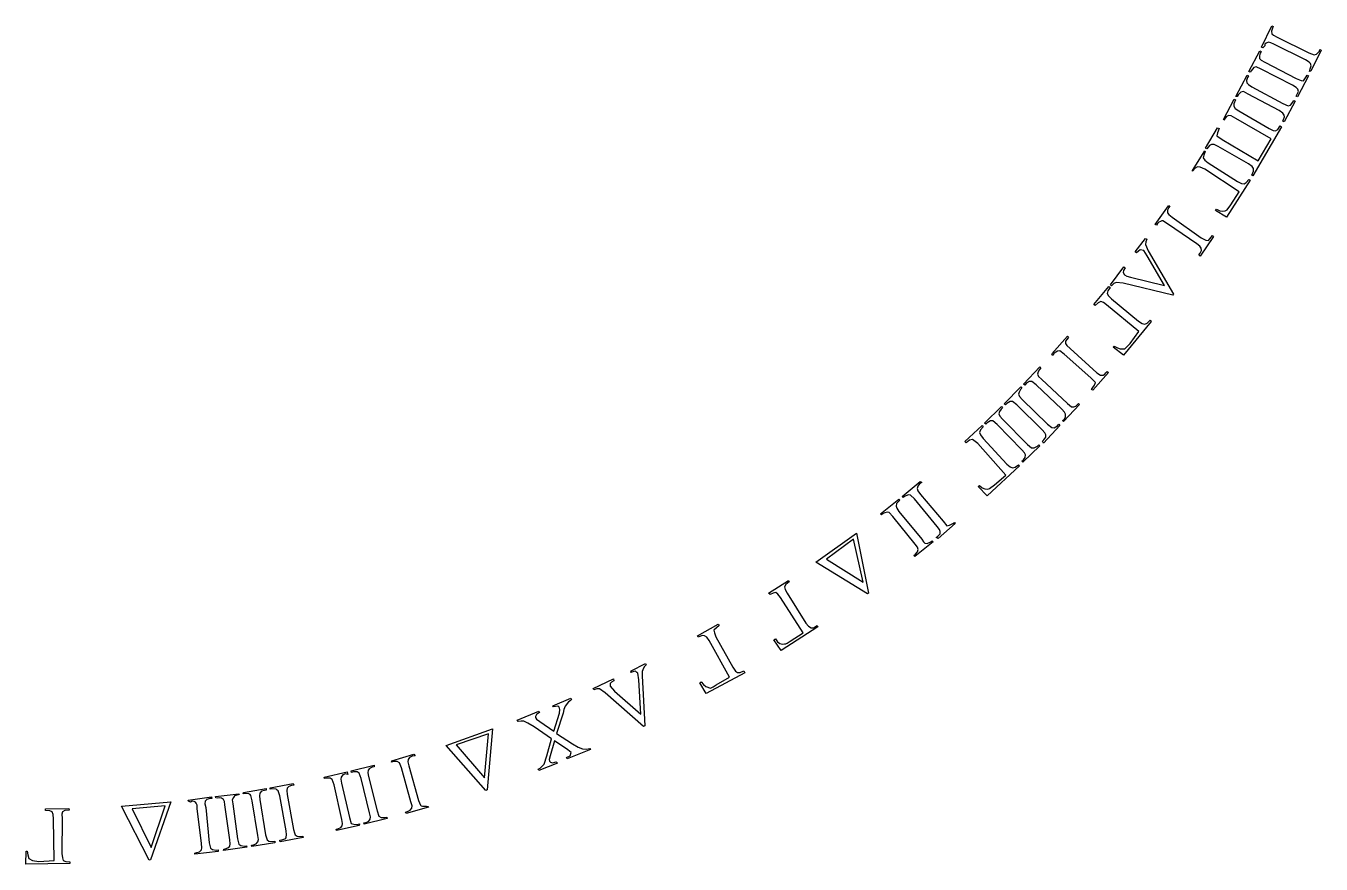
# Model space of a CAD drawing. Extents: x 0 to 660, y 0 to 661.
# Drawn here: x 329.8 to 627.8, y 0 to 192.8 of the extents above; entities that cross this region are included whole.
import ezdxf

# ---------------------------------------------------------------- set-up
doc = ezdxf.new("R2010")
doc.units = 0

msp = doc.modelspace()

# ---------------------------------------------------------------- linework, layer by layer
at = {"layer": 'Layer 1'}
for p, q in [((614.14, 187.951), (616.523, 192.802)), ((616.635, 192.249), (616.44025, 191.5905)), ((616.44025, 191.5905), (616.544, 191.004)), ((616.523, 192.802), (616.832, 192.65)), ((616.544, 191.004), (616.924875, 190.653125)), ((616.832, 192.65), (616.635, 192.249)), ((614.449, 187.8), (614.14, 187.951)), ((614.864, 188.209), (614.449, 187.8)), ((614.91875, 188.574375), (614.864, 188.209)), ((615.224, 188.87), (614.91875, 188.574375)), ((615.755, 189.044), (615.224, 188.87)), ((616.3015, 188.9185), (615.755, 189.044)), ((616.944, 188.595), (616.3015, 188.9185)), ((616.924875, 190.653125), (617.731, 190.198)), ((624.257, 185.002), (616.944, 188.595)), ((617.731, 190.198), (625.045, 186.605)), ((611.235, 182.305), (613.715, 187.107)), ((613.816, 186.553), (613.636875, 185.90125)), ((613.636875, 185.90125), (613.7, 185.335)), ((613.7, 185.335), (614.0735, 184.9535)), ((613.715, 187.107), (614.021, 186.949)), ((614.021, 186.949), (613.816, 186.553)), ((614.0735, 184.9535), (614.87, 184.479)), ((625.06225, 184.501375), (624.257, 185.002)), ((625.045, 186.605), (626.233, 186.155)), ((627.844, 187.24), (625.461, 182.39)), ((626.233, 186.155), (626.761, 186.322)), ((626.761, 186.322), (627.445, 186.991)), ((627.445, 186.991), (627.535, 187.392)), ((627.535, 187.392), (627.844, 187.24)), ((611.541, 182.148), (611.235, 182.305)), ((611.75, 182.452), (611.541, 182.148)), ((612.337, 183.202), (611.75, 182.452)), ((612.871, 183.366), (612.337, 183.202)), ((614.051, 182.893), (612.871, 183.366)), ((621.291, 179.154), (614.051, 182.893)), ((614.87, 184.479), (622.11, 180.74)), ((625.44, 184.162), (625.06225, 184.501375)), ((625.152, 182.341), (625.353, 182.95)), ((625.461, 182.39), (625.152, 182.341)), ((625.353, 182.95), (625.545, 183.599875)), ((625.545, 183.599875), (625.44, 184.162)), ((625.44, 184.162), (625.44, 184.162)), ((608.221, 176.576), (610.796, 181.477)), ((610.886, 180.921), (610.664875, 180.27375)), ((610.664875, 180.27375), (610.746, 179.706)), ((610.746, 179.706), (611.112125, 179.31675)), ((610.796, 181.477), (611.099, 181.313)), ((611.099, 181.313), (610.886, 180.921)), ((611.112125, 179.31675), (611.899, 178.827)), ((622.08625, 178.677375), (621.291, 179.154)), ((622.11, 180.74), (623.29, 180.267)), ((624.922, 181.319), (622.442, 176.518)), ((623.29, 180.267), (623.82, 180.203)), ((623.82, 180.203), (624.411, 181.081)), ((624.411, 181.081), (624.616, 181.477)), ((624.616, 181.477), (624.922, 181.319)), ((605.361, 171.282), (607.866, 175.973)), ((607.866, 175.973), (608.164, 175.799)), ((608.523, 176.562), (608.221, 176.576)), ((608.741, 176.963), (608.523, 176.562)), ((609.393, 177.6), (608.741, 176.963)), ((610.007, 177.753), (609.393, 177.6)), ((611.048, 177.121), (610.007, 177.753)), ((618.211, 173.373), (611.048, 177.121)), ((611.899, 178.827), (619.063, 174.944)), ((622.457, 178.29), (622.08625, 178.677375)), ((622.136, 176.675), (622.345, 177.081)), ((622.442, 176.518), (622.136, 176.675)), ((622.345, 177.081), (622.60875, 177.726)), ((622.60875, 177.726), (622.457, 178.29)), ((622.457, 178.29), (622.457, 178.29)), ((607.776, 174.8875), (607.73, 174.318)), ((607.73, 174.318), (608.09275, 173.823625)), ((608.164, 175.799), (607.776, 174.8875)), ((608.09275, 173.823625), (608.931, 173.24)), ((608.931, 173.24), (615.855, 169.197)), ((619.05325, 172.768625), (618.211, 173.373)), ((619.063, 174.944), (620.232, 174.447)), ((621.885, 175.466), (619.309, 170.715)), ((620.232, 174.447), (620.766, 174.592)), ((620.766, 174.592), (621.37, 175.237)), ((621.37, 175.237), (621.582, 175.63)), ((621.582, 175.63), (621.885, 175.466)), ((605.425, 171.108), (605.361, 171.282)), ((606.00825, 171.8865), (605.425, 171.108)), ((606.503, 172.218), (606.00825, 171.8865)), ((607.132, 172.121125), (606.503, 172.218)), ((608.202, 171.533), (607.132, 172.121125)), ((616.345, 166.843), (608.202, 171.533)), ((619.007, 170.879), (619.224, 171.28)), ((619.309, 170.715), (619.007, 170.879)), ((619.36, 172.279), (619.05325, 172.768625)), ((619.224, 171.28), (619.442375, 171.894625)), ((619.442375, 171.894625), (619.36, 172.279)), ((619.36, 172.279), (619.36, 172.279)), ((601.277, 164.687), (604.011, 169.37)), ((603.982875, 168.206125), (603.875, 167.538)), ((603.875, 167.538), (605.08, 166.645)), ((604.36, 169.196), (603.982875, 168.206125)), ((604.011, 169.37), (604.36, 169.196)), ((618.759, 169.612), (612.169, 158.327)), ((615.855, 169.197), (616.776, 168.752875)), ((616.776, 168.752875), (617.385, 168.68)), ((617.385, 168.68), (617.880625, 169.012875)), ((617.880625, 169.012875), (618.461, 169.786)), ((618.461, 169.786), (618.759, 169.612)), ((598.217, 159.546), (601.125, 164.111)), ((601.125, 164.111), (601.184, 163.926)), ((601.574, 164.513), (601.277, 164.687)), ((602.154375, 165.274), (601.574, 164.513)), ((602.65, 165.519), (602.154375, 165.274)), ((603.259, 165.53375), (602.65, 165.519)), ((604.18, 165.103), (603.259, 165.53375)), ((611.104, 161.06), (604.18, 165.103)), ((605.08, 166.645), (613.394, 161.79)), ((613.394, 161.79), (616.345, 166.843)), ((600.82075, 163.0565), (600.693, 162.463)), ((600.693, 162.463), (601.094625, 161.955)), ((601.184, 163.926), (600.82075, 163.0565)), ((601.094625, 161.955), (601.851, 161.339)), ((601.851, 161.339), (608.612, 157.029)), ((611.94225, 160.4755), (611.104, 161.06)), ((598.274, 159.361), (598.217, 159.546)), ((598.87975, 160.104375), (598.274, 159.361)), ((599.385, 160.412), (598.87975, 160.104375)), ((600.014375, 160.313), (599.385, 160.412)), ((601.096, 159.833), (600.014375, 160.313)), ((609.009, 154.658), (601.096, 159.833)), ((611.871, 158.5), (612.259, 159.385625)), ((612.169, 158.327), (611.871, 158.5)), ((612.305, 159.981), (611.94225, 160.4755)), ((612.259, 159.385625), (612.305, 159.981)), ((612.305, 159.981), (612.305, 159.981)), ((611.529, 157.331), (606.089, 148.797)), ((608.612, 157.029), (609.5145, 156.54975)), ((609.5145, 156.54975), (610.12, 156.453)), ((610.12, 156.453), (610.6285, 156.76625)), ((610.6285, 156.76625), (611.239, 157.516)), ((611.239, 157.516), (611.529, 157.331)), ((607.109, 151.677), (609.009, 154.658)), ((589.663, 147.147), (592.745, 151.404)), ((592.773, 151.024), (592.482, 150.405125)), ((592.482, 150.405125), (592.5, 149.832)), ((592.5, 149.832), (592.821, 149.405125)), ((592.745, 151.404), (593.027, 151.391)), ((593.027, 151.391), (592.773, 151.024)), ((592.821, 149.405125), (593.55, 148.832)), ((603.578, 150.343), (603.773, 150.649)), ((606.089, 148.797), (603.578, 150.343)), ((603.773, 150.649), (604.5125, 150.312875)), ((604.5125, 150.312875), (605.186, 150.201)), ((605.186, 150.201), (605.76275, 150.279625)), ((605.186, 150.201), (605.186, 150.201)), ((605.76275, 150.279625), (606.215, 150.488)), ((606.215, 150.488), (607.109, 151.677)), ((589.946, 146.951), (589.663, 147.147)), ((590.206, 147.326), (589.946, 146.951)), ((590.49925, 147.640125), (590.206, 147.326)), ((590.872, 147.808), (590.49925, 147.640125)), ((591.16325, 147.980625), (590.872, 147.808)), ((591.423, 147.986), (591.16325, 147.980625)), ((592.531, 147.279), (591.423, 147.986)), ((599.225, 142.718), (592.531, 147.279)), ((593.55, 148.832), (600.243, 144.061)), ((585.083, 140.832), (587.431, 143.905)), ((587.476625, 143.115625), (587.413, 142.568)), ((587.431, 143.905), (587.706, 143.724)), ((587.706, 143.724), (587.476625, 143.115625)), ((603.106, 144.395), (600.025, 139.86)), ((600.243, 144.061), (601.351, 143.563)), ((601.351, 143.563), (601.897, 143.458)), ((601.897, 143.458), (602.569, 144.224)), ((602.569, 144.224), (602.824, 144.591)), ((602.824, 144.591), (603.106, 144.395)), ((585.357, 140.624), (585.083, 140.832)), ((585.83325, 141.0205), (585.357, 140.624)), ((586.218, 141.291), (585.83325, 141.0205)), ((587.081, 141.125), (586.218, 141.291)), ((587.802, 139.893), (587.081, 141.125)), ((587.413, 142.568), (588.013, 141.11)), ((588.013, 141.11), (593.911, 131.121)), ((599.95175, 142.14275), (599.225, 142.718)), ((599.225, 142.718), (599.225, 142.718)), ((599.742, 140.151), (600.002, 140.526)), ((600.025, 139.86), (599.742, 140.151)), ((600.269, 141.71), (599.95175, 142.14275)), ((600.002, 140.526), (600.2885, 141.139375)), ((600.2885, 141.139375), (600.269, 141.71)), ((579.364, 133.285), (582.471, 137.385)), ((582.745, 137.177), (582.395375, 136.530625)), ((582.471, 137.385), (582.745, 137.177)), ((591.824, 133.11), (587.802, 139.893)), ((582.395375, 136.530625), (582.294, 136.089)), ((582.294, 136.089), (582.599, 135.537)), ((582.599, 135.537), (583.121875, 135.225375)), ((583.121875, 135.225375), (583.992, 135.018)), ((583.992, 135.018), (591.824, 133.11)), ((575.573, 128.697), (579.008, 132.882)), ((578.7505, 131.85025), (578.611, 131.27)), ((578.611, 131.27), (578.90225, 130.692)), ((579.274, 132.663), (578.7505, 131.85025)), ((579.008, 132.882), (579.274, 132.663)), ((579.639, 132.994), (579.364, 133.285)), ((580.16325, 133.59175), (579.639, 132.994)), ((580.647, 133.831), (580.16325, 133.59175)), ((582.272, 133.626), (580.647, 133.831)), ((580.647, 133.831), (580.647, 133.831)), ((593.703, 130.846), (582.272, 133.626)), ((575.839, 128.479), (575.573, 128.697)), ((576.543625, 129.08775), (575.839, 128.479)), ((577.18, 129.389), (576.543625, 129.08775)), ((577.748125, 129.2185), (577.18, 129.389)), ((578.494, 128.634), (577.748125, 129.2185)), ((585.935, 122.526), (578.494, 128.634)), ((578.90225, 130.692), (579.627, 130.015)), ((579.627, 130.015), (585.824, 124.928)), ((593.911, 131.121), (593.703, 130.846)), ((588.757, 124.829), (582.336, 117.056)), ((583.895, 119.794), (585.935, 122.526)), ((585.824, 124.928), (586.663375, 124.34425)), ((586.663375, 124.34425), (587.253, 124.176)), ((587.253, 124.176), (587.7955, 124.42575)), ((587.7955, 124.42575), (588.491, 125.097)), ((588.491, 125.097), (588.757, 124.829)), ((565.868, 117.421), (569.456, 121.462)), ((569.054625, 120.301), (569.005, 119.748)), ((569.005, 119.748), (569.290125, 119.286125)), ((569.417, 120.752), (569.054625, 120.301)), ((569.290125, 119.286125), (570.068, 118.63)), ((569.714, 121.233), (569.417, 120.752)), ((569.456, 121.462), (569.714, 121.233)), ((582.669, 118.556), (583.895, 119.794)), ((566.125, 117.018), (565.868, 117.421)), ((566.428, 117.533), (566.125, 117.018)), ((567.157, 118.018), (566.428, 117.533)), ((567.715, 118.044), (567.157, 118.018)), ((568.741, 117.295), (567.715, 118.044)), ((574.834, 111.884), (568.741, 117.295)), ((570.068, 118.63), (576.222, 113.005)), ((580.027, 118.891), (580.258, 119.172)), ((582.336, 117.056), (580.027, 118.891)), ((580.258, 119.172), (580.951625, 118.7495)), ((580.951625, 118.7495), (581.607, 118.558)), ((581.607, 118.558), (582.669, 118.556)), ((581.607, 118.558), (581.607, 118.558)), ((559.373, 110.445), (563.081, 114.376)), ((563.025, 113.815), (562.69725, 113.246375)), ((563.332, 114.14), (563.025, 113.815)), ((563.081, 114.376), (563.332, 114.14)), ((578.333, 112.98), (578.63, 113.314)), ((578.63, 113.314), (578.887, 113.086)), ((559.624, 110.209), (559.373, 110.445)), ((559.936, 110.54), (559.624, 110.209)), ((560.68, 111.003), (559.936, 110.54)), ((561.238, 111.013), (560.68, 111.003)), ((562.271, 110.233), (561.238, 111.013)), ((562.69725, 113.246375), (562.578, 112.677)), ((562.578, 112.677), (562.832, 112.152125)), ((562.832, 112.152125), (563.467, 111.532)), ((563.467, 111.532), (569.51, 105.942)), ((575.91, 110.759), (574.834, 111.884)), ((574.834, 111.884), (574.834, 111.884)), ((578.887, 113.086), (575.298, 109.045)), ((575.721875, 110.189125), (575.91, 110.759)), ((576.222, 113.005), (577.046, 112.469)), ((577.046, 112.469), (577.717, 112.489)), ((577.717, 112.489), (578.0895, 112.690625)), ((578.0895, 112.690625), (578.333, 112.98)), ((554.941, 105.914), (558.725, 109.771)), ((558.347125, 108.593375), (558.189, 108.082)), ((558.189, 108.082), (558.433375, 107.607875)), ((558.659, 109.212), (558.347125, 108.593375)), ((558.433375, 107.607875), (559.055, 106.92)), ((558.971, 109.454), (558.659, 109.212)), ((558.725, 109.771), (558.971, 109.454)), ((558.971, 109.454), (558.971, 109.454)), ((568.17, 104.642), (562.271, 110.233)), ((575.041, 109.221), (575.344, 109.614)), ((575.298, 109.045), (575.041, 109.221)), ((575.344, 109.614), (575.721875, 110.189125)), ((550.414, 101.467), (554.274, 105.248)), ((554.196, 104.69), (553.794, 104.13675)), ((554.515, 105.003), (554.196, 104.69)), ((554.274, 105.248), (554.515, 105.003)), ((555.186, 105.673), (554.941, 105.914)), ((555.506, 105.998), (555.186, 105.673)), ((556.258, 106.446), (555.506, 105.998)), ((556.817, 106.445), (556.258, 106.446)), ((557.804, 105.645), (556.817, 106.445)), ((563.621, 99.9382), (557.804, 105.645)), ((559.055, 106.92), (564.871, 101.213)), ((568.8035, 103.96475), (568.17, 104.642)), ((568.17, 104.642), (568.17, 104.642)), ((572.258, 105.723), (568.55, 101.791)), ((569.51, 105.942), (570.399, 105.162)), ((570.399, 105.162), (570.951, 105.165)), ((570.951, 105.165), (571.401375, 105.354125)), ((571.401375, 105.354125), (571.701, 105.634)), ((571.701, 105.634), (572.007, 105.959)), ((572.007, 105.959), (572.258, 105.723)), ((550.654, 101.221), (550.414, 101.467)), ((550.98, 101.54), (550.654, 101.221)), ((551.741, 101.973), (550.98, 101.54)), ((552.3, 101.96), (551.741, 101.973)), ((553.271, 101.141), (552.3, 101.96)), ((553.794, 104.13675), (553.704, 103.57)), ((553.704, 103.57), (553.9395, 103.086625)), ((553.9395, 103.086625), (554.547, 102.355)), ((554.547, 102.355), (560.249, 96.5291)), ((568.299, 102.027), (568.822, 102.359)), ((568.55, 101.791), (568.299, 102.027)), ((569.053, 103.49), (568.8035, 103.96475)), ((568.822, 102.359), (569.01325, 102.922625)), ((569.01325, 102.922625), (569.053, 103.49)), ((545.868, 97.1903), (549.837, 100.871)), ((549.446625, 99.884338), (549.226, 99.3281)), ((549.226, 99.3281), (549.43, 98.7494)), ((549.43, 98.7494), (550.063, 97.9472)), ((550.1, 100.619), (549.446625, 99.884338)), ((549.837, 100.871), (550.1, 100.619)), ((550.1, 100.619), (550.1, 100.619)), ((558.973, 95.3199), (553.271, 101.141)), ((564.240625, 99.248425), (563.621, 99.9382)), ((567.728, 100.937), (563.944, 96.8704)), ((564.48, 98.7688), (564.240625, 99.248425)), ((564.478375, 98.2025), (564.48, 98.7688)), ((564.871, 101.213), (565.859, 100.413)), ((565.859, 100.413), (566.412, 100.405)), ((566.412, 100.405), (567.17, 100.86)), ((567.17, 100.86), (567.483, 101.178)), ((567.483, 101.178), (567.728, 100.937)), ((546.126, 96.9378), (545.868, 97.1903)), ((546.90225, 97.503625), (546.126, 96.9378)), ((547.629, 97.6739), (546.90225, 97.503625)), ((548.827, 96.7328), (547.629, 97.6739)), ((555.3, 89.4859), (548.827, 96.7328)), ((550.063, 97.9472), (555.515, 91.9994)), ((563.1, 96.2375), (559.239, 92.4558)), ((560.249, 96.5291), (561.22, 95.7507)), ((560.249, 96.5291), (560.249, 96.5291)), ((561.22, 95.7507), (561.773, 95.7316)), ((561.773, 95.7316), (562.54, 96.1708)), ((562.54, 96.1708), (562.859, 96.4833)), ((562.859, 96.4833), (563.1, 96.2375)), ((563.698, 97.321), (564.017, 97.6464)), ((563.944, 96.8704), (563.698, 97.321)), ((564.017, 97.6464), (564.478375, 98.2025)), ((559.578875, 94.618212), (558.973, 95.3199)), ((558.999, 92.7019), (559.324, 93.0207)), ((559.239, 92.4558), (558.999, 92.7019)), ((559.324, 93.0207), (559.721, 93.508475)), ((559.809, 94.1338), (559.578875, 94.618212)), ((559.721, 93.508475), (559.809, 94.1338)), ((558.414, 91.6237), (550.994, 84.7416)), ((552.709, 87.2705), (555.3, 89.4859)), ((555.515, 91.9994), (556.26725, 91.3683)), ((556.26725, 91.3683), (556.829, 91.1305)), ((556.829, 91.1305), (557.40025, 91.304737)), ((557.40025, 91.304737), (558.18, 91.8758)), ((558.18, 91.8758), (558.414, 91.6237)), ((531.427, 84.5858), (535.576, 88.0487)), ((535.00925, 86.978662), (534.875, 86.4212)), ((535.454, 87.4981), (535.00925, 86.978662)), ((535.939, 87.7843), (535.454, 87.4981)), ((535.576, 88.0487), (535.939, 87.7843)), ((548.955, 86.872), (549.221, 87.1186)), ((550.994, 84.7416), (548.955, 86.872)), ((549.221, 87.1186), (549.85175, 86.606237)), ((549.85175, 86.606237), (550.475, 86.3278)), ((551.557, 86.3987), (552.709, 87.2705)), ((526.482, 80.6112), (530.699, 83.9907)), ((530.914, 83.7222), (530.566, 83.4431)), ((530.699, 83.9907), (530.914, 83.7222)), ((530.914, 83.7222), (530.914, 83.7222)), ((531.647, 84.3215), (531.427, 84.5858)), ((531.997, 84.6136), (531.647, 84.3215)), ((532.79, 84.9845), (531.997, 84.6136)), ((533.346, 84.8874), (532.79, 84.9845)), ((534.25, 84.0339), (533.346, 84.8874)), ((539.47, 77.6828), (534.25, 84.0339)), ((534.875, 86.4212), (535.070625, 85.903925)), ((535.070625, 85.903925), (535.621, 85.0118)), ((535.621, 85.0118), (540.842, 78.9224)), ((550.475, 86.3278), (551.14125, 86.226412)), ((551.14125, 86.226412), (551.557, 86.3987)), ((526.697, 80.3427), (526.482, 80.6112)), ((527.084, 80.6279), (526.697, 80.3427)), ((527.442, 80.856225), (527.084, 80.6279)), ((527.941, 80.983), (527.442, 80.856225)), ((528.408, 80.9152), (527.941, 80.983)), ((529.293, 80.0035), (528.408, 80.9152)), ((530.117625, 82.9325), (530.018, 82.3778)), ((530.018, 82.3778), (530.20475, 81.877525)), ((530.566, 83.4431), (530.117625, 82.9325)), ((530.20475, 81.877525), (530.687, 81.1203)), ((530.687, 81.1203), (535.966, 74.7618)), ((534.389, 73.645), (529.293, 80.0035)), ((540.018875, 77.018287), (539.47, 77.6828)), ((543.657, 78.3646), (539.72, 74.9018)), ((540.842, 78.9224), (541.745, 77.8045)), ((541.745, 77.8045), (542.294, 77.9659)), ((542.294, 77.9659), (543.094, 78.3427)), ((543.094, 78.3427), (543.437, 78.6287)), ((543.437, 78.6287), (543.657, 78.3646)), ((511.557, 69.5001), (520.911, 76.1313)), ((520.21, 74.76), (513.979, 70.1628)), ((522.467, 64.8662), (520.21, 74.76)), ((520.21, 74.76), (520.21, 74.76)), ((520.911, 76.1313), (523.702, 62.3637)), ((520.911, 76.1313), (520.911, 76.1313)), ((535.966, 74.7618), (536.326375, 74.160075)), ((539.288, 75.1661), (539.638, 75.4582)), ((539.72, 74.9018), (539.288, 75.1661)), ((539.638, 75.4582), (540.1415, 75.9733)), ((540.21, 76.5292), (540.018875, 77.018287)), ((540.1415, 75.9733), (540.21, 76.5292)), ((540.21, 76.5292), (540.21, 76.5292)), ((538.587, 74.148), (534.369, 70.7685)), ((534.92225, 72.886325), (534.389, 73.645)), ((534.51, 71.3222), (534.959125, 71.828425)), ((535.103, 72.3816), (534.92225, 72.886325)), ((534.959125, 71.828425), (535.103, 72.3816)), ((536.326375, 74.160075), (536.668, 73.8501)), ((536.668, 73.8501), (537.216, 73.7765)), ((537.216, 73.7765), (538.023, 74.1374)), ((538.023, 74.1374), (538.371, 74.4165)), ((538.371, 74.4165), (538.587, 74.148)), ((523.446, 62.1783), (511.557, 69.5001)), ((513.979, 70.1628), (522.467, 64.8662)), ((534.154, 71.037), (534.51, 71.3222)), ((534.369, 70.7685), (534.154, 71.037)), ((500.689, 62.3116), (505.251, 65.226)), ((504.686875, 64.325075), (504.375, 63.8163)), ((504.375, 63.8163), (504.528125, 63.210588)), ((504.528125, 63.210588), (504.952, 62.3084)), ((505.436, 64.936), (504.686875, 64.325075)), ((505.251, 65.226), (505.436, 64.936)), ((505.436, 64.936), (505.436, 64.936)), ((501.041, 62.0216), (500.689, 62.3116)), ((501.757625, 62.356162), (501.041, 62.0216)), ((502.325, 62.5066), (501.757625, 62.356162)), ((502.8305, 62.131763), (502.325, 62.5066)), ((503.447, 61.3469), (502.8305, 62.131763)), ((508.63, 53.234), (503.447, 61.3469)), ((504.952, 62.3084), (509.268, 55.442)), ((523.702, 62.3637), (523.446, 62.1783)), ((484.328, 52.5551), (489.056, 55.1906)), ((489.312, 54.8901), (488.097, 53.836)), ((488.097, 53.836), (488.232625, 53.225575)), ((489.056, 55.1906), (489.312, 54.8901)), ((512.042, 54.5969), (503.618, 49.1483)), ((509.268, 55.442), (509.900625, 54.723325)), ((509.900625, 54.723325), (510.516, 54.3942)), ((510.516, 54.3942), (511.036, 54.402313)), ((511.036, 54.402313), (511.856, 54.8869)), ((511.856, 54.8869), (512.042, 54.5969)), ((484.495, 52.2543), (484.328, 52.5551)), ((485.380875, 52.600788), (484.495, 52.2543)), ((485.972, 52.4945), (485.380875, 52.600788)), ((486.4565, 52.25775), (485.972, 52.4945)), ((487.022, 51.4267), (486.4565, 52.25775)), ((491.709, 43.0174), (487.022, 51.4267)), ((488.232625, 53.225575), (488.582, 52.2961)), ((488.582, 52.2961), (492.486, 45.2923)), ((501.886, 51.6082), (502.316, 51.8034)), ((503.618, 49.1483), (501.886, 51.6082)), ((502.316, 51.8034), (502.737125, 51.135975)), ((502.737125, 51.135975), (503.285, 50.8017)), ((503.285, 50.8017), (503.85425, 50.6364)), ((503.85425, 50.6364), (504.362, 50.6787)), ((504.362, 50.6787), (504.629219, 50.681058)), ((504.629219, 50.681058), (504.933, 50.832037)), ((504.933, 50.832037), (505.651, 51.3309)), ((505.651, 51.3309), (508.63, 53.234)), ((469.095, 44.4896), (472.378, 46.1593)), ((471.734, 44.7475), (471.603, 44.290325)), ((472.028375, 45.395238), (471.734, 44.7475)), ((472.526, 45.8485), (472.028375, 45.395238)), ((472.378, 46.1593), (472.526, 45.8485)), ((492.486, 45.2923), (493.05275, 44.442388)), ((460.315, 40.4232), (464.96, 42.6322)), ((464.499625, 41.893662), (464.207, 41.5633)), ((465.108, 42.2022), (464.499625, 41.893662)), ((464.96, 42.6322), (465.108, 42.2022)), ((465.108, 42.2022), (465.108, 42.2022)), ((469.014, 44.1072), (469.095, 44.4896)), ((469.651125, 44.314125), (469.014, 44.1072)), ((470.085, 44.3739), (469.651125, 44.314125)), ((470.37675, 44.133138), (470.085, 44.3739)), ((470.586, 43.9271), (470.37675, 44.133138)), ((470.847, 42.4033), (470.586, 43.9271)), ((471.295, 34.5309), (470.847, 42.4033)), ((471.603, 44.290325), (471.595, 43.3347)), ((471.595, 43.3347), (472.231, 31.8036)), ((484.881, 41.7419), (485.198, 41.9758)), ((486.357, 39.2461), (484.881, 41.7419)), ((484.881, 41.7419), (484.881, 41.7419)), ((485.198, 41.9758), (485.689, 41.328412)), ((495.197, 44.0517), (486.357, 39.2461)), ((488.622, 41.2966), (491.709, 43.0174)), ((493.05275, 44.442388), (493.54, 44.0697)), ((493.54, 44.0697), (494.136, 44.103812)), ((494.136, 44.103812), (495.029, 44.4737)), ((495.029, 44.4737), (495.197, 44.0517)), ((460.463, 40.1126), (460.315, 40.4232)), ((461.1775, 40.336725), (460.463, 40.1126)), ((461.769, 40.3168), (461.1775, 40.336725)), ((463.053, 39.3871), (461.769, 40.3168)), ((471.92, 31.656), (463.053, 39.3871)), ((464.207, 41.5633), (464.224, 40.9325)), ((464.224, 40.9325), (465.221, 39.831)), ((465.221, 39.831), (471.295, 34.5309)), ((485.689, 41.328412), (486.228, 40.91)), ((486.228, 40.91), (487.296, 40.5036)), ((487.296, 40.5036), (487.901625, 40.82915)), ((487.901625, 40.82915), (488.622, 41.2966)), ((451.066, 36.4608), (455.215, 38.183)), ((451.194, 36.1891), (451.066, 36.4608)), ((452.167, 36.3407), (451.194, 36.1891)), ((452.42425, 36.198738), (452.167, 36.3407)), ((452.584, 35.9157), (452.42425, 36.198738)), ((452.647, 35.5969), (452.584, 35.9157)), ((453.883, 36.3616), (453.580875, 35.606662)), ((454.658, 37.3762), (453.883, 36.3616)), ((455.01175, 37.571862), (454.658, 37.3762)), ((455.343, 37.8639), (455.01175, 37.571862)), ((455.215, 38.183), (455.343, 37.8639)), ((442.794, 33.1696), (447.814, 35.1958)), ((443.018, 32.8506), (442.794, 33.1696)), ((443.733125, 32.926625), (443.018, 32.8506)), ((444.386, 32.9146), (443.733125, 32.926625)), ((445.306375, 32.477225), (444.386, 32.9146)), ((447.243, 34.4738), (447.041, 33.9737)), ((447.041, 33.9737), (447.055, 33.7459)), ((447.055, 33.7459), (447.293, 33.3805)), ((447.976, 34.8767), (447.243, 34.4738)), ((447.293, 33.3805), (448.073, 32.813)), ((447.814, 35.1958), (447.976, 34.8767)), ((448.073, 32.813), (451.269, 30.6119)), ((451.269, 30.6119), (452.582, 34.7405)), ((453.416, 34.7516), (451.896, 30.0526)), ((452.582, 34.7405), (452.647, 35.5969)), ((453.580875, 35.606662), (453.416, 34.7516)), ((426.454, 27.3459), (437.17, 31.1183)), ((436.242, 29.9706), (428.813, 27.4626)), ((435.345, 19.8894), (436.242, 29.9706)), ((437.17, 31.1183), (435.938, 17.0856)), ((446.727, 31.5771), (445.306375, 32.477225)), ((450.748, 28.8466), (446.727, 31.5771)), ((451.896, 30.0526), (455.56, 27.7097)), ((472.231, 31.8036), (471.92, 31.656)), ((435.639, 16.9846), (426.454, 27.3459)), ((428.813, 27.4626), (435.345, 19.8894)), ((449.625, 24.943), (450.748, 28.8466)), ((451.43, 28.3997), (450.413, 24.93)), ((454.464, 26.277), (451.43, 28.3997)), ((455.56, 27.7097), (456.8875, 26.925013)), ((456.8875, 26.925013), (457.882, 26.5553)), ((414.017, 23.8187), (419.031, 25.2835)), ((417.725, 24.0849), (417.70175, 23.551588)), ((418.076, 24.538725), (417.725, 24.0849)), ((418.694, 24.831), (418.076, 24.538725)), ((419.346, 24.9522), (418.694, 24.831)), ((419.031, 25.2835), (419.346, 24.9522)), ((419.346, 24.9522), (419.346, 24.9522)), ((449.031, 23.0279), (449.625, 24.943)), ((450.413, 24.93), (450.226, 24.1124)), ((450.226, 24.1124), (450.287, 23.7256)), ((454.165, 24.5289), (455.02, 24.8985)), ((454.342, 24.2095), (454.165, 24.5289)), ((454.165, 24.5289), (454.165, 24.5289)), ((459.703, 26.3926), (454.342, 24.2095)), ((455.22, 25.6769), (454.464, 26.277)), ((455.02, 24.8985), (455.22, 25.6769)), ((457.882, 26.5553), (458.718625, 26.457287)), ((458.718625, 26.457287), (459.574, 26.5998)), ((459.574, 26.5998), (459.703, 26.3926)), ((398.415, 20.0355), (403.685, 21.2364)), ((403.685, 21.2364), (403.828, 20.6652)), ((404.6, 21.4547), (409.881, 22.7615)), ((404.683, 21.1208), (404.6, 21.4547)), ((405.125, 21.2309), (404.683, 21.1208)), ((406, 21.219), (405.125, 21.2309)), ((406.476, 20.9253), (406, 21.219)), ((406.899, 19.7272), (406.476, 20.9253)), ((408.502, 21.6029), (408.462375, 21.036725)), ((408.462375, 21.036725), (408.632, 20.159)), ((408.866625, 22.02275), (408.502, 21.6029)), ((409.493, 22.3196), (408.866625, 22.02275)), ((409.927, 22.4276), (409.493, 22.3196)), ((409.881, 22.7615), (409.927, 22.4276)), ((413.922, 23.4875), (414.017, 23.8187)), ((414.575, 23.611), (413.922, 23.4875)), ((415.236, 23.6256), (414.575, 23.611)), ((415.72, 23.3465), (415.236, 23.6256)), ((416.18, 22.1614), (415.72, 23.3465)), ((418.388, 14.3181), (416.18, 22.1614)), ((417.70175, 23.551588), (417.899, 22.6456)), ((417.899, 22.6456), (420.107, 14.6618)), ((447.653, 21.9003), (448.135875, 22.076025)), ((447.782, 21.5812), (447.653, 21.9003)), ((452.138, 23.2557), (447.782, 21.5812)), ((448.135875, 22.076025), (448.393, 22.3794)), ((448.393, 22.3794), (449.031, 23.0279)), ((450.287, 23.7256), (450.519, 23.4483)), ((450.519, 23.4483), (450.949, 23.3261)), ((450.949, 23.3261), (451.802, 23.5748)), ((451.802, 23.5748), (452.138, 23.2557)), ((385.953, 17.5685), (391.266, 18.5567)), ((390.247125, 17.901475), (389.857, 17.4812)), ((390.89, 18.1368), (390.247125, 17.901475)), ((391.421, 18.2183), (390.89, 18.1368)), ((391.266, 18.5567), (391.421, 18.2183)), ((398.492, 19.7), (398.415, 20.0355)), ((398.936, 19.8011), (398.492, 19.7)), ((399.811, 19.7717), (398.936, 19.8011)), ((400.281, 19.4685), (399.811, 19.7717)), ((400.68, 18.262), (400.281, 19.4685)), ((402.491, 10.2935), (400.68, 18.262)), ((402.321, 20.0646), (402.270125, 19.568587)), ((402.270125, 19.568587), (402.421, 18.6588)), ((402.69375, 20.53575), (402.321, 20.0646)), ((402.421, 18.6588), (404.232, 10.7142)), ((403.326, 20.8017), (402.69375, 20.53575)), ((403.828, 20.6652), (403.326, 20.8017)), ((403.828, 20.6652), (403.828, 20.6652)), ((408.87, 11.8207), (406.899, 19.7272)), ((406.899, 19.7272), (406.899, 19.7272)), ((408.632, 20.159), (410.602, 12.2525)), ((435.345, 19.8894), (435.345, 19.8894)), ((367.121, 14.7729), (372.484, 15.4809)), ((372.083, 15.0841), (371.428, 14.887875)), ((372.526, 15.1394), (372.083, 15.0841)), ((372.484, 15.4809), (372.526, 15.1394)), ((372.526, 15.1394), (372.526, 15.1394)), ((373.422, 15.564), (378.77, 16.1673)), ((373.471, 15.2664), (373.422, 15.564)), ((373.922, 15.1936), (373.471, 15.2664)), ((374.36075, 15.3019), (373.922, 15.1936)), ((374.792, 15.232), (374.36075, 15.3019)), ((375.236, 14.8922), (374.792, 15.232)), ((377.539, 15.3632), (377.264125, 14.837525)), ((377.780875, 15.76745), (377.539, 15.3632)), ((378.592, 15.977), (377.780875, 15.76745)), ((378.819, 16.0411), (378.592, 15.977)), ((378.77, 16.1673), (378.819, 16.0411)), ((379.748, 16.1847), (379.827, 16.5242)), ((380.198, 16.2591), (379.748, 16.1847)), ((379.827, 16.5242), (385.024, 17.4055)), ((381.069, 16.1768), (380.198, 16.2591)), ((381.406625, 16.035787), (381.069, 16.1768)), ((381.52, 15.8458), (381.406625, 16.035787)), ((381.845, 14.6176), (381.52, 15.8458)), ((383.594, 16.3586), (383.51125, 15.74265)), ((383.51125, 15.74265), (383.607, 14.9086)), ((383.992375, 16.770788), (383.594, 16.3586)), ((383.607, 14.9086), (384.936, 6.77193)), ((384.639, 16.9933), (383.992375, 16.770788)), ((385.08, 17.0661), (384.639, 16.9933)), ((385.024, 17.4055), (385.08, 17.0661)), ((385.08, 17.0661), (385.08, 17.0661)), ((386.015, 17.2301), (385.953, 17.5685)), ((386.463, 17.3134), (386.015, 17.2301)), ((387.336, 17.2489), (386.463, 17.3134)), ((386.463, 17.3134), (386.463, 17.3134)), ((387.61225, 17.025637), (387.336, 17.2489)), ((387.794, 16.8605), (387.61225, 17.025637)), ((388.196, 15.7053), (387.794, 16.8605)), ((389.634, 7.69453), (388.196, 15.7053)), ((389.857, 17.4812), (389.840625, 16.9521)), ((389.840625, 16.9521), (389.9, 16.0321)), ((389.9, 16.0321), (391.389, 8.02102)), ((435.938, 17.0856), (435.639, 16.9846)), ((435.938, 17.0856), (435.938, 17.0856)), ((334.268, 12.7261), (339.681, 12.8139)), ((334.274, 12.3821), (334.268, 12.7261)), ((335.23575, 12.285937), (334.274, 12.3821)), ((335.83, 12.034), (335.23575, 12.285937)), ((336.021375, 11.47525), (335.83, 12.034)), ((338.195, 12.0734), (338.017, 11.5068)), ((338.75225, 12.328288), (338.195, 12.0734)), ((339.686, 12.4697), (338.75225, 12.328288)), ((339.681, 12.8139), (339.686, 12.4697)), ((351.75, 13.3712), (363.132, 14.3268)), ((358.16, 0.966977), (351.75, 13.3712)), ((361.845, 13.4336), (354.21, 12.7711)), ((354.21, 12.7711), (358.568, 3.85808)), ((363.132, 14.3268), (358.475, 0.993435)), ((358.568, 3.85808), (361.845, 13.4336)), ((367.163, 14.4718), (367.121, 14.7729)), ((367.615, 14.302), (367.163, 14.4718)), ((368.053875, 14.498312), (367.615, 14.302)), ((368.483, 14.4112), (368.053875, 14.498312)), ((368.787, 14.259387), (368.483, 14.4112)), ((368.92, 14.0625), (368.787, 14.259387)), ((369.1495, 13.607637), (368.92, 14.0625)), ((369.196, 12.8221), (369.1495, 13.607637)), ((370.202, 4.73623), (369.196, 12.8221)), ((371.013, 14.4917), (370.93575, 13.926963)), ((370.93575, 13.926963), (371.178, 13.0428)), ((371.428, 14.887875), (371.013, 14.4917)), ((371.178, 13.0428), (371.975, 4.95662)), ((375.4615, 14.440325), (375.236, 14.8922)), ((375.537, 13.6574), (375.4615, 14.440325)), ((376.704, 5.59321), (375.537, 13.6574)), ((377.264125, 14.837525), (377.383, 13.9136)), ((377.383, 13.9136), (378.472, 5.84933)), ((383.174, 6.57825), (381.845, 14.6176)), ((410.602, 12.2525), (411.026, 11.0542)), ((417.154, 12.0088), (417.593, 12.1324)), ((417.247, 11.6776), (417.154, 12.0088)), ((422.449, 13.1423), (417.247, 11.6776)), ((417.593, 12.1324), (418.204625, 12.4231)), ((418.204625, 12.4231), (418.553, 12.8761)), ((418.660625, 13.411587), (418.388, 14.3181)), ((418.553, 12.8761), (418.660625, 13.411587)), ((420.107, 14.6618), (420.567, 13.6172)), ((420.567, 13.6172), (420.76175, 13.413638)), ((420.76175, 13.413638), (421.042, 13.3357)), ((421.042, 13.3357), (421.926, 13.3526)), ((421.926, 13.3526), (422.356, 13.2807)), ((422.356, 13.2807), (422.449, 13.1423)), ((336.11, 10.4581), (336.021375, 11.47525)), ((336.266, 0.83204), (336.11, 10.4581)), ((336.11, 10.4581), (336.11, 10.4581)), ((338.017, 11.5068), (338.1, 10.4872)), ((338.1, 10.4872), (338.025, 2.47007)), ((402.640125, 9.399099), (402.491, 10.2935)), ((402.583, 8.86901), (402.640125, 9.399099)), ((404.232, 10.7142), (404.631, 9.34103)), ((404.631, 9.34103), (405.23, 9.20265)), ((405.23, 9.20265), (405.976, 9.17514)), ((405.976, 9.17514), (406.516, 9.27435)), ((406.516, 9.27435), (406.488, 8.9386)), ((407.566, 9.54978), (408.201, 9.65985)), ((407.649, 9.21588), (407.566, 9.54978)), ((412.893, 10.5227), (407.649, 9.21588)), ((408.201, 9.65985), (408.6525, 9.910514)), ((408.6525, 9.910514), (408.99, 10.3745)), ((409.06125, 10.908487), (408.87, 11.8207)), ((408.99, 10.3745), (409.06125, 10.908487)), ((411.026, 11.0542), (411.493, 10.7581)), ((411.493, 10.7581), (412.377, 10.7486)), ((412.377, 10.7486), (412.81, 10.8566)), ((412.81, 10.8566), (412.893, 10.5227)), ((383.2675, 5.655685), (383.174, 6.57825)), ((384.936, 6.77193), (385.262, 5.6411)), ((393.572, 6.15624), (388.258, 5.16803)), ((389.362125, 5.823894), (389.597297, 6.010547)), ((389.597297, 6.010547), (389.667, 6.24356)), ((389.74575, 6.773981), (389.634, 7.69453)), ((389.667, 6.24356), (389.74575, 6.773981)), ((391.389, 8.02102), (391.5645, 7.189374)), ((391.5645, 7.189374), (391.74, 6.79944)), ((391.74, 6.79944), (392.188, 6.47586)), ((392.188, 6.47586), (393.07, 6.41289)), ((393.07, 6.41289), (393.509, 6.49438)), ((393.509, 6.49438), (393.572, 6.15624)), ((401.142, 8.07315), (401.586, 8.17448)), ((401.219, 7.73766), (401.142, 8.07315)), ((406.488, 8.9386), (401.219, 7.73766)), ((401.586, 8.17448), (402.211625, 8.43404)), ((402.211625, 8.43404), (402.583, 8.86901)), ((329.766, 0.038291), (329.856, 2.98575)), ((329.856, 2.98575), (330.035, 2.99183)), ((330.035, 2.99183), (330.17775, 2.162856)), ((358.568, 3.85808), (358.568, 3.85808)), ((369.73625, 2.890164), (370.149, 3.28605)), ((370.149, 3.28605), (370.259125, 3.810714)), ((370.259125, 3.810714), (370.202, 4.73623)), ((371.975, 4.95662), (372.251, 3.71626)), ((372.251, 3.71626), (372.679, 3.36648)), ((372.679, 3.36648), (373.556, 3.25059)), ((373.556, 3.25059), (373.999, 3.30563)), ((373.999, 3.30563), (374.041, 2.96431)), ((380.578, 3.89856), (375.229, 3.12412)), ((375.229, 3.12412), (375.311, 3.46464)), ((375.311, 3.46464), (375.631, 3.52999)), ((375.631, 3.52999), (376.275125, 3.738484)), ((376.275125, 3.738484), (376.68, 4.14224)), ((376.68, 4.14224), (376.77975, 4.669091)), ((376.77975, 4.669091), (376.704, 5.59321)), ((378.472, 5.84933), (378.773, 4.61478)), ((378.773, 4.61478), (379.208, 4.27347)), ((379.208, 4.27347), (380.086, 4.17531)), ((380.086, 4.17531), (380.528, 4.23907)), ((380.086, 4.17531), (380.086, 4.17531)), ((380.528, 4.23907), (380.578, 3.89856)), ((381.692, 4.41952), (382.142, 4.44624)), ((381.749, 4.08006), (381.692, 4.41952)), ((387.081, 4.96112), (381.749, 4.08006)), ((382.142, 4.44624), (382.781875, 4.70914)), ((382.781875, 4.70914), (383.178, 5.12702)), ((383.178, 5.12702), (383.2675, 5.655685)), ((385.262, 5.6411), (385.703, 5.30852)), ((385.703, 5.30852), (386.584, 5.22809)), ((386.584, 5.22809), (387.024, 5.30085)), ((387.024, 5.30085), (387.081, 4.96112)), ((388.196, 5.50643), (388.644, 5.58977)), ((388.258, 5.16803), (388.196, 5.50643)), ((388.644, 5.58977), (389.362125, 5.823894)), ((339.885, 0.202332), (329.766, 0.038291)), ((330.17775, 2.162856), (330.439, 1.35591)), ((330.439, 1.35591), (331.292, 0.89554)), ((331.292, 0.89554), (332.731, 0.593915)), ((332.731, 0.593915), (336.266, 0.83204)), ((338.025, 2.47007), (338.18675, 1.452948)), ((338.18675, 1.452948), (338.377, 0.894217)), ((338.377, 0.894217), (338.91775, 0.642598)), ((338.91775, 0.642598), (339.88, 0.546555)), ((339.88, 0.546555), (339.885, 0.202332)), ((358.475, 0.993435), (358.16, 0.966977)), ((358.475, 0.993435), (358.475, 0.993435)), ((368.636, 2.55977), (369.088, 2.6947)), ((368.678, 2.29677), (368.636, 2.55977)), ((374.041, 2.96431), (368.678, 2.29677)), ((369.088, 2.6947), (369.73625, 2.890164))]:
    msp.add_line(p, q, dxfattribs=at)

doc.saveas('drawing.dxf')
